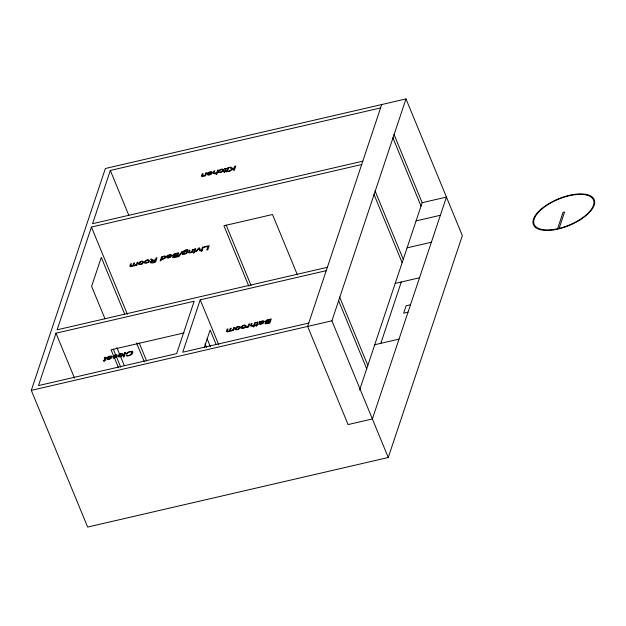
<?xml version="1.0" encoding="UTF-8"?>
<svg xmlns="http://www.w3.org/2000/svg" width="626" height="626" viewBox="0 0 626 626"><rect width="100%" height="100%" fill="white"/><g stroke="black" fill="none" stroke-linecap="round" stroke-linejoin="round"><path stroke-width="0.94" d="M104.972 358.002L104.331 359.966L103.282 360.576L104.198 360.365L103.838 361.429L105.794 359.997L105.927 359.59L105.246 359.747L105.833 357.994A5.775 2.52 -22.4 0 0 105.958 357.462C105.7 356.671 103.173 358.064 104.792 357.837M225.211 169.051L224.57 171.015L223.521 171.634L224.437 171.422L224.085 172.479L226.033 171.054L226.174 170.648L225.485 170.804L226.072 169.051A5.775 2.52 -22.4 0 0 226.197 168.519M257.176 322.781L256.535 324.745L255.478 325.363L256.394 325.152L256.042 326.209L257.998 324.784L258.131 324.378L257.45 324.534L258.029 322.781A5.775 2.52 -22.4 0 0 258.155 322.249C257.857 321.459 255.369 322.867 256.996 322.617M223.443 170.069L223.474 169.826A2.637 1.15 -22.4 0 0 221.471 169.223A2.637 1.15 -22.4 0 0 218.654 170.898M106.897 358.346C107.132 360.772 111.671 358.823 112.031 356.961M171.735 255.549C171.352 257.411 166.868 259.352 166.602 256.934M207.245 174.005C207.433 176.462 212.042 174.458 212.378 172.619A2.84 1.244 -22.4 0 0 210.547 171.751A2.84 1.244 -22.4 0 0 207.347 173.41M31.3 390.366L105.379 168.488L405.992 98.931L462.34 235.634L388.261 457.512L87.648 527.069L31.3 390.366L331.921 320.809L405.992 98.931M55.988 333.196L38.499 385.593L176.657 353.62L194.154 301.231L55.988 333.196L74.525 378.167M361.679 164.528L91.427 227.058L57.115 329.824L327.367 267.294M380.577 107.922L110.325 170.452L92.554 223.693L362.806 161.164M133.181 264.868L133.768 263.116L134.684 262.904C131.663 267.263 137.751 264.939 137.016 262.364L137.923 262.153L136.914 265.197L136.085 265.393L136.241 264.939M216.502 172.933L216.001 174.427L216.917 174.216L218.317 170.029L217.402 170.241C218.247 172.917 211.948 175.092 214.843 170.835L213.928 171.047L213.2 173.379L214.757 173.707A2.308 1.009 -22.4 0 0 216.51 172.933M326.24 270.667L200.226 299.823L182.737 352.219L308.751 323.055M204.334 347.399L210.148 329.988L216.087 344.402M229.75 330.121L230.337 328.376L231.244 328.165C228.24 332.508 234.312 330.199 233.576 327.625L234.492 327.414L233.475 330.458L232.653 330.645L232.809 330.192M381.704 104.558L307.624 326.428L348.079 424.584L372.376 418.958L446.448 197.088L422.159 202.707L359.637 389.959M380.819 343.322L401.289 281.997M557.578 228.756L563.056 212.331L564.582 211.979L559.096 228.404M131.21 353.964L131.757 352.524L131.014 351.906M198.528 249.117L198.943 248.6L199.647 250.682L200.617 250.463L199.592 247.888L198.622 248.115L195.633 251.613L196.611 251.386L198.489 249.164M133.056 265.635L132.735 265.886A2.097 0.916 -22.4 0 1 131.178 266.582L129.77 266.183L130.521 263.867L131.437 263.656L130.74 265.98M229.625 330.896L229.304 331.138A2.097 0.916 -22.4 0 1 227.747 331.835M185.852 253.272L183.708 253.733L184.294 252.075A1.526 0.665 -22.4 0 1 186.431 251.574M132.516 265.674L130.787 266.042M260.627 321.717C262.568 319.847 266.308 321.201 262.74 322.421A5.227 2.285 -22.4 0 1 262.271 322.57L261.887 322.687A10.665 4.656 -22.4 0 0 260.158 323.243M126.921 354.981C123.846 357.524 134.167 355.13 132.673 351.953M218.521 171.947C219.703 172.228 223.067 171.767 222.371 169.724M113.635 357.36C110.833 359.958 121.147 355.568 114.801 356.272A5.626 2.457 -22.4 0 1 114.128 356.311C113.76 354.989 120.239 355.145 115.583 354.879C112.774 355.138 111.968 357.751 115.474 356.757M207.292 173.864C215.211 172.643 210.062 171.43 207.472 173.402M166.649 256.801C174.568 255.541 169.427 254.359 166.829 256.339M416.087 220.9L440.375 215.281M407.088 247.857L431.377 242.239M395.217 283.406L419.506 277.78M183.974 332.93L111.068 349.801L118.494 367.822M259.61 321.6L260.526 321.388M106.944 358.213C114.957 356.859 109.558 355.834 107.124 357.751M410.507 304.737L406.133 305.746L403.66 313.164L408.035 312.147M374.739 344.73L399.036 339.104M227.747 331.827L226.338 331.436L227.089 329.127L227.997 328.916L227.308 331.232M218.748 170.89L219.64 170.757A1.659 0.72 -22.4 0 1 220.876 169.787A1.659 0.72 -22.4 0 1 222.426 169.646M262.889 322.758C265.142 322.773 259.469 325.23 259.125 323.994A4.593 2.011 -22.4 0 1 259.187 323.642L259.634 322.233A3.764 1.643 -22.4 0 0 259.673 321.576M126.264 353.682L127.219 353.588M225.039 168.895L224.398 168.613L226.182 168.519M187.229 251.167C188.23 252.669 185.797 254.039 184.49 254.234A2.199 0.962 -22.4 0 1 183.16 254.148L182.213 254.719L183.089 252.098A7.089 3.099 -22.4 0 1 183.496 251.237L183.598 251.128A1.659 0.728 -22.4 0 1 183.731 250.987A2.723 1.189 -22.4 0 1 187.401 249.891M227.355 331.295L229.139 330.888A1.972 0.861 -22.4 0 0 229.703 330.137M393.95 134.269L422.159 202.707M392.823 137.642L421.032 206.079M375.052 190.875L403.261 259.313M373.925 194.248L402.135 262.685M339.613 297.014L367.822 365.451M338.494 300.378L366.703 368.816M331.921 320.809L388.261 457.512M297.397 274.869L272.513 214.507L223.928 225.751L248.812 286.113M226.174 225.086L251.049 285.44M200.226 299.823L218.764 344.793M207.042 338.596L210.383 346.702M205.062 343.838L206.549 347.446M110.325 170.452L128.862 215.422M91.427 227.058L127.383 314.299M139.246 343.079L146.656 361.061M124.684 314.15L101.287 257.388L91.615 286.372L104.98 318.798M136.562 342.978L144.363 361.898M116.866 347.626L124.292 365.647M113.306 349.136L120.732 367.149M187.597 249.751A1.745 0.767 -22.4 0 1 187.863 250.392L186.994 250.525A1.002 0.438 -22.4 0 0 186.814 250.244M186.329 251.629A2.786 1.213 -22.4 0 1 185.797 253.264M187.268 251.143A2.355 1.025 -22.4 0 0 185.648 251.12A2.152 0.939 -22.4 0 0 184.013 251.84L184.075 251.668A6.62 2.895 -22.4 0 1 184.263 251.237M184.263 251.183A1.667 0.728 -22.4 0 1 186.728 250.306M166.704 256.339A2.84 1.244 -22.4 0 1 169.904 254.68A2.84 1.244 -22.4 0 1 171.696 255.557M164.129 258.272A2.833 1.236 -22.4 0 0 164.669 256.605A1.557 0.681 -22.4 0 0 162.596 257.036M164.215 258.288A1.542 0.673 -22.4 0 1 162.04 258.773M162.15 258.71A2.833 1.236 -22.4 0 1 162.666 257.051M153.73 260.189A3.24 1.416 -22.4 0 0 154.184 260.103L155.428 259.813L156.046 257.967L157.048 257.732L155.655 261.918C152.58 264.125 146.774 262.537 152.525 260.533A2.754 1.205 -22.4 0 1 151.969 260.439A6.823 2.981 -22.4 0 1 151.414 260.087L150.506 259.242L151.688 258.968L152.767 259.923A2.887 1.26 -22.4 0 0 153.652 260.26M148.104 262.388A2.434 1.064 -22.4 0 0 148.996 261.668L149.371 261.097A5.454 2.379 -22.4 0 0 149.504 260.713C148.871 258.64 144.919 260.385 144.363 262.114A2.911 1.275 -22.4 0 0 145.248 263.21A2.911 1.275 -22.4 0 0 148.174 262.443M142.251 263.742A2.434 1.064 -22.4 0 0 143.143 263.022L143.518 262.45A5.454 2.379 -22.4 0 0 143.651 262.067C143.002 259.986 139.066 261.754 138.51 263.468A2.911 1.275 -22.4 0 0 139.395 264.563A2.911 1.275 -22.4 0 0 142.321 263.796M133.135 264.884A1.972 0.861 -22.4 0 1 132.61 265.643M136.116 264.931A1.941 0.845 -22.4 0 1 134.371 265.831A1.941 0.845 -22.4 0 1 132.939 265.698M221.721 171.907A2.598 1.135 -22.4 0 1 218.333 172.017M223.302 170.115A3.333 1.455 -22.4 0 1 221.847 171.97M208.208 174.544A1.776 0.775 -22.4 0 0 209.882 174.404A1.776 0.775 -22.4 0 0 211.267 173.347L208.059 174.091A1.956 0.853 -22.4 0 0 208.184 174.552M260.526 321.388A1.901 0.829 -22.4 0 1 260.619 321.717M260.283 322.836A8.928 3.897 -22.4 0 1 261.926 322.304L263.444 321.326L260.713 322.085A2.41 1.056 -22.4 0 0 260.385 322.648M263.014 322.758A1.87 0.814 -22.4 0 1 260.22 323.759A1.182 0.516 -22.4 0 1 260.142 323.376M248.006 326.326A1.221 0.532 -22.4 0 1 246.261 326.96C244.915 328.65 248.663 326.232 247.888 327.116L248.671 326.936L249.688 323.892L248.772 324.104L248.24 325.692A3.959 1.729 -22.4 0 1 247.896 326.326M244.672 327.641A2.434 1.064 -22.4 0 0 245.564 326.921L245.94 326.349A5.454 2.379 -22.4 0 0 246.073 325.966C245.447 323.877 241.472 325.645 240.932 327.367A2.911 1.275 -22.4 0 0 241.816 328.462A2.911 1.275 -22.4 0 0 244.743 327.695M232.684 330.184A1.941 0.845 -22.4 0 1 230.939 331.091A1.941 0.845 -22.4 0 1 229.507 330.951M106.999 357.751A2.84 1.244 -22.4 0 1 110.199 356.092A2.84 1.244 -22.4 0 1 111.991 356.969M113.533 357.399A1.283 0.563 -22.4 0 0 114.636 357.602A1.862 0.814 -22.4 0 0 115.622 357.282M127.133 353.596A2.629 1.15 -22.4 0 1 131.084 351.843M126.217 353.682A3.607 1.573 -22.4 0 1 129.879 351.476M131.233 354.019A2.496 1.095 -22.4 0 1 128.721 355.411A2.496 1.095 -22.4 0 1 126.843 355.012M129.856 351.538A3.717 1.62 -22.4 0 1 132.814 351.82M188.324 252.654L190.281 252.881A2.121 0.931 -22.4 0 0 191.759 252.114L191.611 252.544L192.432 252.356L193.45 249.312L192.534 249.524L191.986 251.167A4.617 2.019 -22.4 0 1 191.908 251.37L191.478 251.926A0.97 0.423 -22.4 0 1 191.298 252.051L189.326 252.403L189.975 250.11L189.06 250.322L188.324 252.614M201.486 176.086L203.442 176.313A2.121 0.931 -22.4 0 0 204.921 175.546L204.772 175.976L205.594 175.781L206.611 172.737L205.696 172.948L205.148 174.591A4.617 2.019 -22.4 0 1 205.062 174.803L204.632 175.358A0.97 0.423 -22.4 0 1 204.459 175.476L202.503 175.859L203.137 173.543L202.221 173.754L201.486 176.062M251.378 325.489C252.622 326.608 254.923 324.268 254.625 322.75L255.541 322.539L254.14 326.725L253.225 326.936L253.726 325.442A2.308 1.009 -22.4 0 1 251.973 326.224L250.423 325.856L251.151 323.556L252.059 323.345L251.378 325.489M173.386 256.879L176.532 256.644L176.962 255.345L174.224 256.05L173.386 256.856M265.886 323.079L269.024 322.836L269.462 321.545L266.77 322.226L265.886 323.032M151.03 262.02L154.81 261.668L155.264 260.299L152.048 261.112L151.03 262.02M172.619 255.4L173.762 255.901L172.447 256.91L172.768 257.685L177.377 256.895L178.77 252.708L174.216 253.89L172.619 255.361M265.119 321.6L266.261 322.1L264.923 323.141L265.267 323.885L269.869 323.086L271.269 318.9L266.653 320.113L265.119 321.6M173.637 255.111L177.119 254.868L177.604 253.42L174.638 254.172L173.645 255.056M266.136 321.31L269.618 321.06L270.103 319.612L267.138 320.371L266.136 321.279M123.165 354.167L123.134 354.41A5.454 2.379 -22.4 0 1 123.009 354.793L122.633 355.365A2.434 1.064 -22.4 0 1 121.734 356.084A2.911 1.275 -22.4 0 1 118.885 356.906A2.911 1.275 -22.4 0 1 117.978 355.811C118.658 354.089 122 352.54 123.165 354.167M240.243 327.077L240.235 327.234A5.454 2.379 -22.4 0 1 240.087 327.711L239.719 328.274A2.434 1.064 -22.4 0 1 238.819 328.994A2.911 1.275 -22.4 0 1 235.963 329.816A2.911 1.275 -22.4 0 1 235.063 328.72C235.736 326.999 239.077 325.45 240.243 327.077M165.898 256.73C165.554 259.915 160.968 258.202 161.093 260.659L160.178 260.87L161.578 256.683L162.447 256.48L162.306 256.895A1.886 0.822 -22.4 0 1 163.746 256.136L165.303 256.034L165.898 256.73M118.862 355.826C123.291 358.377 122.516 350.349 118.862 355.826M139.371 263.483C143.714 266.05 143.244 257.943 139.371 263.483M145.224 262.13C149.52 264.72 149.074 256.59 145.224 262.13M235.939 328.736C240.368 331.287 239.594 323.259 235.939 328.736M241.792 327.382C246.143 329.972 245.572 321.85 241.792 327.382M124.644 352.829L123.252 357.016L124.167 356.804L125.56 352.618L124.644 352.829M193.669 252.583L193.473 253.17L194.584 252.372L193.669 252.583M194.866 248.984L193.857 252.028L194.764 251.816L195.781 248.772L194.866 248.984M226.722 171.407L226.526 171.994L227.629 171.195L226.722 171.407M227.919 167.807L226.902 170.851L227.817 170.64L228.834 167.596L227.919 167.807M201.259 250.83L201.063 251.409L202.175 250.619L201.259 250.83M202.464 247.223L201.447 250.267L202.362 250.056L203.372 247.012L202.464 247.223M204.428 246.769L204.264 247.254L208.02 246.386L206.783 250.087L207.785 249.852L209.186 245.666L204.428 246.769M234.054 168.402L233.381 170.405L234.39 170.17L235.783 165.984L234.781 166.219L234.296 167.666L232.864 168.605L230.884 167.119L229.57 167.424L232.035 169.145L228.349 171.571L229.765 171.242L234.054 168.402M181.696 251.957L178.066 256.777L178.864 256.59L182.502 251.769L181.696 251.957M170.616 256.277L167.416 257.02A1.956 0.853 -22.4 0 0 167.541 257.482A1.776 0.775 -22.4 0 0 169.239 257.341A1.776 0.775 -22.4 0 0 170.624 256.277M110.912 357.689L107.711 358.432A1.956 0.853 -22.4 0 0 107.836 358.894A1.776 0.775 -22.4 0 0 109.534 358.753A1.776 0.775 -22.4 0 0 110.919 357.689M551.796 229.703A32.051 13.999 -22.4 0 0 593.738 200.813A32.051 13.999 -22.4 0 0 545.919 205.954A32.051 13.999 -22.4 0 0 551.796 229.703M553.087 229.953A32.873 14.359 -22.4 0 0 594.262 199.757A32.873 14.359 -22.4 0 0 544.104 206.76A32.873 14.359 -22.4 0 0 553.087 229.953"/></g></svg>
